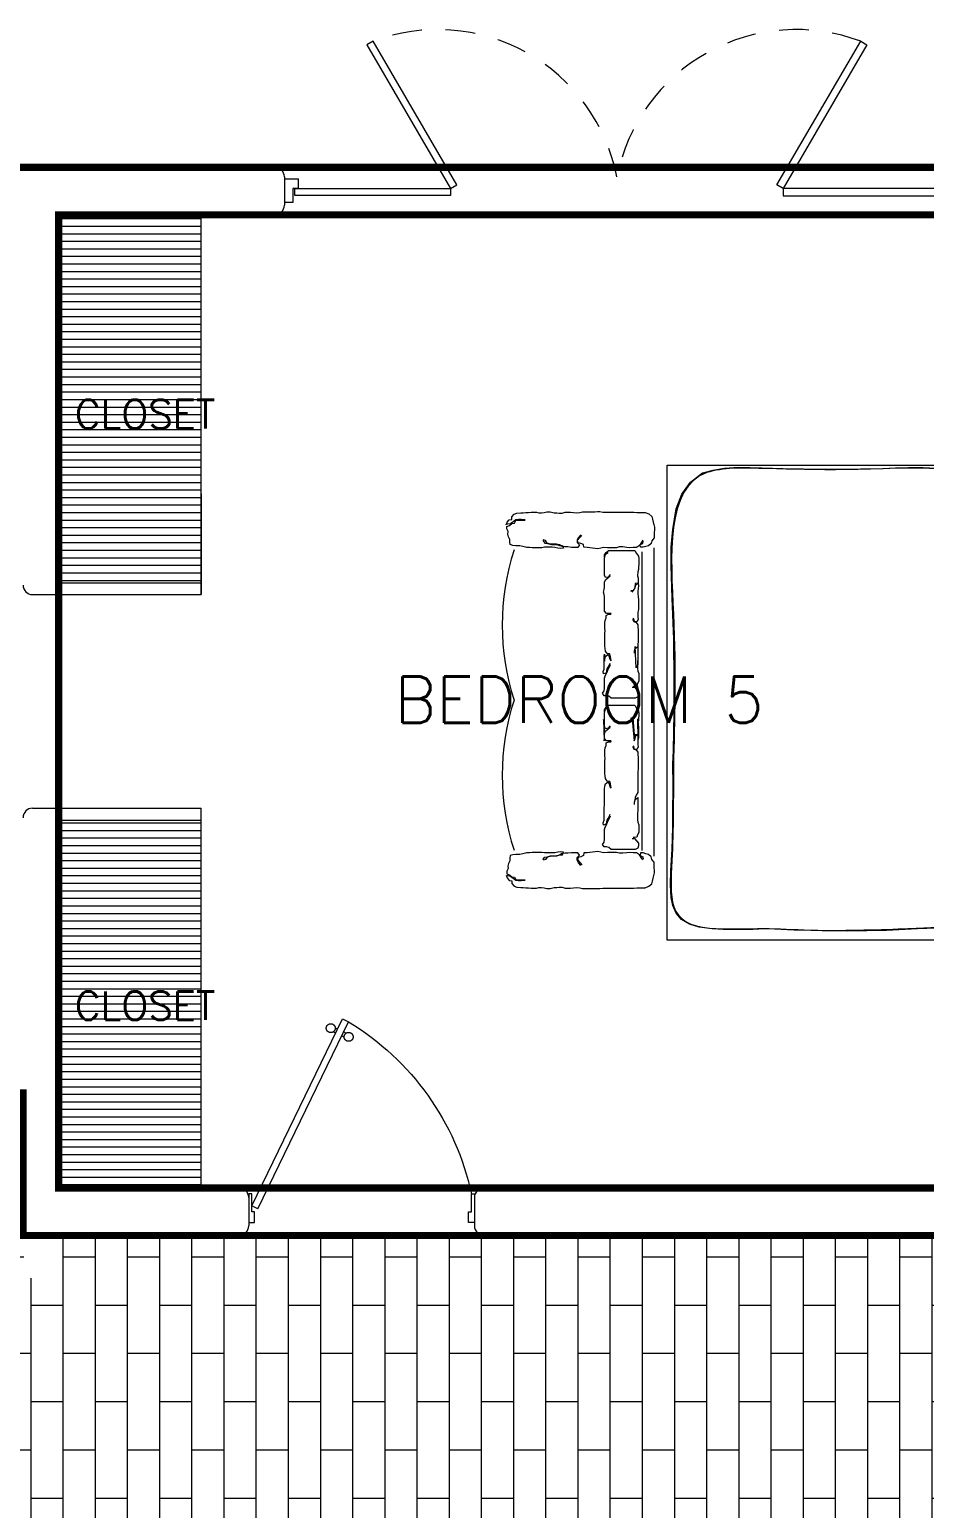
# Model space of a CAD drawing. Header units: metres. Extents: x 8 to 2416, y -346 to 476.
# Drawn here: x 135.94 to 139.71, y -227.27 to -221.04 of the extents above; entities that cross this region are included whole.
import ezdxf

# ---------------------------------------------------------------- set-up
doc = ezdxf.new("R2010")
doc.units = ezdxf.units.M
doc.linetypes.add('0', pattern=[0])
doc.linetypes.add('HIDDEN2', pattern=[0.1875, 0.125, -0.0625])
doc.layers.get('0').update_dxf_attribs({"color": 250, "linetype": '0', "lineweight": 20})
for name, color, linetype, lineweight in [('A-DOOR', 35, 'Continuous', 5), ('A-WALL', 250, 'Continuous', 20), ('baños', 140, 'Continuous', 0), ('closets', 253, 'Continuous', 0), ('MOBILIARIOS', 252, 'Continuous', 0), ('piso', 253, 'Continuous', 0), ('textos', 7, 'Continuous', 0)]:
    doc.layers.add(name, color=color, linetype=linetype, lineweight=lineweight)
doc.layers.add('hatch piso', color=253, linetype='Continuous', lineweight=0, transparency=0.7)
doc.layers.add('REVESTIMIENTO EXTERIOR', color=7, linetype='Continuous', lineweight=5, true_color=0xffdebd)
doc.styles.get("Standard").update_dxf_attribs({"font": 'arial.ttf', "height": 0.1875})

# ---------------------------------------------------------------- blocks, each defined once
blk = doc.blocks.new('puerta 1.00')
at = {"layer": 'A-DOOR'}
for p, q in [((-0.15, -0.0125), (-0.9369, -0.3949)), ((-0.1376, -0.038), (-0.9245, -0.4204)), ((-0.1376, -0.038), (-0.15, -0.0125)), ((-0.8946, -0.3743), (-0.8996, -0.3641)), ((-0.8777, -0.3661), (-0.8826, -0.3559)), ((-0.9369, -0.3949), (-0.9245, -0.4204)), ((-0.8822, -0.3998), (-0.8772, -0.4101)), ((-0.8653, -0.3916), (-0.8603, -0.4018))]:
    blk.add_line(p, q, dxfattribs=at)
for points in [[(-0.08, 0), (-0.08, -0.025), (-0.125, -0.025), (-0.125, -0.0125), (-0.2, -0.0125), (-0.2, 0), (-0.08, 0)], [(-0.08, -0.95), (-0.08, -0.925), (-0.125, -0.925), (-0.125, -0.9375), (-0.2, -0.9375), (-0.2, -0.95), (-0.08, -0.95)]]:
    blk.add_lwpolyline(points, dxfattribs=at)
blk.add_arc((0.0366, 0.1602), 1.1229, 211.13358, 257.83427, dxfattribs=at)
for points in [[(-0.8982, -0.3642), (-0.9033, -0.3642), (-0.912, -0.3591), (-0.917, -0.3504), (-0.917, -0.3403), (-0.912, -0.3316), (-0.9033, -0.3265), (-0.8932, -0.3265), (-0.8844, -0.3316), (-0.8794, -0.3403), (-0.8794, -0.3504), (-0.8844, -0.3591), (-0.8932, -0.3642), (-0.8982, -0.3642)], [(-0.8617, -0.4394), (-0.8667, -0.4394), (-0.8754, -0.4344), (-0.8805, -0.4256), (-0.8805, -0.4156), (-0.8754, -0.4068), (-0.8667, -0.4018), (-0.8566, -0.4018), (-0.8479, -0.4068), (-0.8428, -0.4156), (-0.8428, -0.4257), (-0.8479, -0.4344), (-0.8566, -0.4394), (-0.8617, -0.4394)]]:
    blk.add_open_spline(points, degree=2, dxfattribs=at)
blk = doc.blocks.new('A$Ca7b09788')
at = {"layer": 'A-DOOR'}
for p, q in [((0, 0.1006), (0.06, 0.1006)), ((0.06, 0.0606), (0.06, 0.1006)), ((2.8, 0.1), (2.74, 0.1)), ((2.74, 0.06), (2.74, 0.1)), ((0.035, 0.0006), (0, 0.0006)), ((0.035, 0.0606), (0.035, 0.0006)), ((0.06, 0.0606), (0.035, 0.0606)), ((2.74, 0.06), (2.765, 0.06)), ((2.765, 0.06), (2.765, 0)), ((2.765, 0), (2.8, 0))]:
    blk.add_line(p, q, dxfattribs=at)
for points in [[(0.3471, 0.6649), (0.7, 0.0604), (0.7261, 0.0757), (0.3732, 0.6802)], [(2.4529, 0.6649), (2.1, 0.0604), (2.0739, 0.0757), (2.4268, 0.6802)], [(0.0446, 0.0606), (0.7, 0.0604), (0.7, 0.0301), (0.0446, 0.0303)], [(2.7524, 0.06), (2.1, 0.0602), (2.1, 0.0299), (2.7524, 0.0297)]]:
    blk.add_lwpolyline(points, close=True, dxfattribs=at)
at = {"layer": 'A-DOOR', "linetype": 'HIDDEN2'}
for centre, start, end in [((0.6447, -0.0402), 11.15443, 110.64705), ((2.1553, -0.0402), 69.35295, 168.84557)]:
    blk.add_arc(centre, 0.7699, start, end, dxfattribs=at)
blk = doc.blocks.new('PL BASE 1N NASAS 09')
at = {"layer": 'closets', "transparency": 33554687}
h = blk.add_hatch(dxfattribs=at)
h.set_pattern_fill('LINE', color=256, scale=0.01, angle=180)
h.set_pattern_definition([(180, (-441.877485, -2857.39924), (-4e-18, -0.03175), [])])
h.paths.add_polyline_path([(-105.7315, -35.4497), (-105.7315, -36.9997), (-105.1315, -36.9997), (-105.1315, -35.4497)])
h = blk.add_hatch(dxfattribs=at)
h.set_pattern_fill('LINE', color=256, scale=0.01, angle=180)
h.set_pattern_definition([(180, (-441.88125, -2859.913363), (-4e-18, -0.03175), [])])
h.paths.add_polyline_path([(-105.7315, -37.9997), (-105.7315, -39.5497), (-105.1315, -39.5497), (-105.1315, -37.9997)])
at = {"layer": 'A-WALL'}
for p, q in [((-105.941, -35.2497), (-104.821, -35.2497)), ((-104.781, -35.2897), (-104.781, -35.4097)), ((-105.731, -35.4497), (-104.821, -35.4497)), ((-105.731, -37.0497), (-105.731, -35.4497)), ((-105.841, -37.0497), (-105.731, -37.0497)), ((-105.841, -37.9497), (-105.731, -37.9497)), ((-105.731, -39.5497), (-105.731, -37.9497)), ((-105.731, -38.4247), (-105.731, -38.4747)), ((-105.731, -39.4997), (-105.731, -39.5497)), ((-104.971, -39.5497), (-105.731, -39.5497)), ((-101.071, -39.5497), (-103.941, -39.5497)), ((-104.931, -39.5897), (-104.931, -39.7097)), ((-103.981, -39.5897), (-103.981, -39.7097)), ((-104.971, -39.7497), (-105.8815, -39.7497)), ((-100.1211, -39.7497), (-103.941, -39.7497))]:
    blk.add_line(p, q, dxfattribs=at)
for centre, start, end in [((-104.821, -35.2897), 0, 90), ((-104.821, -35.4097), 270, 0), ((-105.841, -37.0097), 180, 270), ((-105.841, -37.9897), 90, 180), ((-104.971, -39.5897), 0, 90), ((-103.941, -39.5897), 90, 180), ((-104.971, -39.7097), 270, 0), ((-103.941, -39.7097), 180, 270)]:
    blk.add_arc(centre, 0.04, start, end, dxfattribs=at)
at = {"layer": 'closets', "transparency": 33554687}
for p, q in [((-105.131, -37.0497), (-105.131, -35.4497)), ((-105.131, -36.6247), (-105.131, -37.0497)), ((-105.7315, -36.9997), (-105.131, -36.9997)), ((-105.7315, -37.0497), (-105.131, -37.0497)), ((-105.7315, -37.9497), (-105.131, -37.9497)), ((-105.7315, -37.9997), (-105.131, -37.9997)), ((-105.131, -39.5497), (-105.131, -37.9497))]:
    blk.add_line(p, q, dxfattribs=at)
at = {"layer": 'piso'}
for p, q in [((-101.941, -35.2497), (-104.821, -35.2497)), ((-104.971, -39.7497), (-103.941, -39.7497))]:
    blk.add_line(p, q, dxfattribs=at)
at = {"color": 1}
blk.add_blockref('A$Ca7b09788', (-104.781, -35.3991), dxfattribs=at)
at = {"layer": 'A-DOOR', "xscale": -1, "rotation": 90}
blk.add_blockref('puerta 1.00', (-104.931, -39.7747), dxfattribs=at)
at = {"layer": 'textos'}
for s, insert, char_height, width, attachment_point in [('\\pxqc;{\\Fromans|c0;\\H0.8x;CLOSET\\H1.25x; }', (-103.6641, -36.3498), 0.15, 3.405477, 9), ('{\\Fromans|c0; BEDROOM 5}', (-104.4508, -37.5905), 0.195, 3.404877, 7), ('\\pxqc;{\\Fromans|c0;\\H0.8x;CLOSET\\H1.25x; }', (-103.6641, -38.8416), 0.15, 3.405477, 9)]:
    blk.add_mtext(s, dxfattribs=dict(at, insert=insert, char_height=char_height, width=width, attachment_point=attachment_point))
blk = doc.blocks.new('A$Ca3ef8f56')
at = {"layer": 'MOBILIARIOS'}
for p, q in [((0.0032, 0.1527), (0.0032, 1.4519)), ((0.0532, 0.1694), (0.0532, 1.4284))]:
    blk.add_line(p, q, dxfattribs=at)
for points in [[(0.6249, 1.5324), (0.6212, 1.5434), (0.6126, 1.5544), (0.6016, 1.5556), (0.6004, 1.5666), (0.5906, 1.5776), (0.5796, 1.5825), (0.5637, 1.5837), (0.5527, 1.5837), (0.5417, 1.5849), (0.5307, 1.5849), (0.5197, 1.5862), (0.4977, 1.5862), (0.4867, 1.5837), (0.4757, 1.5837), (0.4647, 1.5849), (0.4537, 1.5874), (0.4402, 1.5874), (0.4231, 1.5837), (0.4121, 1.5837), (0.4011, 1.5825), (0.3889, 1.5825), (0.3766, 1.5862), (0.3534, 1.5862), (0.3412, 1.5849), (0.3302, 1.5837), (0.3143, 1.5849), (0.3033, 1.5874), (0.2519, 1.5874), (0.2409, 1.5886), (0.2299, 1.5886), (0.2177, 1.5862), (0.0868, 1.5862), (0.0746, 1.5849), (0.0391, 1.5849), (0.0245, 1.5788), (0.0122, 1.5678), (0.0086, 1.5568), (0.0061, 1.5446), (0.0037, 1.5336), (0, 1.5226), (0, 1.5116), (0.0012, 1.5006), (0.0024, 1.4884), (0.0024, 1.4774), (0.011, 1.4652), (0.0147, 1.4542), (0.0257, 1.4445), (0.0367, 1.442), (0.0477, 1.4383), (0.0587, 1.4383), (0.0611, 1.4493), (0.0501, 1.4542), (0.0477, 1.464)], [(0.4708, 1.4664), (0.4622, 1.4554), (0.4512, 1.4542), (0.4341, 1.4506), (0.4231, 1.4506), (0.4109, 1.4493), (0.3999, 1.4457), (0.3876, 1.4457), (0.3828, 1.4347), (0.395, 1.4335), (0.4072, 1.4347), (0.4194, 1.4371), (0.4317, 1.4383), (0.4635, 1.4383), (0.4745, 1.4359), (0.516, 1.4359), (0.527, 1.4371), (0.5381, 1.4371), (0.5552, 1.442), (0.5674, 1.4445), (0.5845, 1.4445), (0.5968, 1.4457), (0.6078, 1.4493), (0.609, 1.4603), (0.609, 1.4713), (0.6151, 1.4823), (0.6175, 1.4933), (0.6163, 1.5043), (0.6224, 1.5153), (0.6224, 1.5263), (0.6114, 1.53), (0.6004, 1.5385), (0.5894, 1.5397), (0.5845, 1.5507), (0.5735, 1.552), (0.5442, 1.552)], [(0.5442, 1.5544), (0.5613, 1.5556), (0.5723, 1.5556), (0.5845, 1.5544), (0.5955, 1.5458), (0.6065, 1.5373), (0.6175, 1.5348), (0.6212, 1.5348)], [(0.0501, 1.4677), (0.0563, 1.4567), (0.0636, 1.4457), (0.0758, 1.4371), (0.0905, 1.4371), (0.1064, 1.4359), (0.1174, 1.4371), (0.1333, 1.4396), (0.1492, 1.4396), (0.1602, 1.4359), (0.1981, 1.4359), (0.2152, 1.4371), (0.2262, 1.4347), (0.2385, 1.4322), (0.2507, 1.4335), (0.2617, 1.4347), (0.2727, 1.4359), (0.2837, 1.4371), (0.2972, 1.4383), (0.2996, 1.4493), (0.3106, 1.4542), (0.3216, 1.4567), (0.3241, 1.4677), (0.3143, 1.4787), (0.3069, 1.4884)], [(0.3106, 1.4909), (0.3204, 1.4799), (0.3253, 1.4689), (0.3265, 1.4579), (0.3155, 1.4481), (0.3228, 1.4371), (0.3497, 1.4371), (0.3656, 1.4396), (0.3779, 1.4396), (0.3889, 1.4408), (0.3999, 1.4481), (0.4133, 1.4518), (0.4402, 1.4518), (0.4525, 1.4554), (0.4598, 1.4664), (0.4696, 1.4689)], [(0.0844, 1.234), (0.0844, 1.2238), (0.081, 1.2135), (0.0708, 1.205), (0.0708, 1.2579), (0.0725, 1.2715), (0.0725, 1.2988), (0.0708, 1.309), (0.0656, 1.3192), (0.0656, 1.3516), (0.0725, 1.3618), (0.0742, 1.372), (0.0844, 1.3737), (0.0895, 1.3737)], [(0.0946, 1.3772), (0.0844, 1.3772), (0.0759, 1.3874), (0.0673, 1.3976), (0.0673, 1.4078), (0.0708, 1.4181), (0.081, 1.4232), (0.1822, 1.4232), (0.1924, 1.4146), (0.2026, 1.4129), (0.2129, 1.4129), (0.2197, 1.4027), (0.2129, 1.3925), (0.2112, 1.3806), (0.2112, 1.3397), (0.2078, 1.3294), (0.2026, 1.3192), (0.1975, 1.309), (0.1941, 1.2988), (0.189, 1.2885), (0.1856, 1.2817)], [(0.189, 1.2766), (0.1924, 1.2868), (0.1992, 1.2971), (0.2026, 1.3073), (0.2044, 1.3175), (0.2146, 1.3209), (0.2163, 1.3107), (0.2129, 1.3005), (0.2129, 1.2476), (0.2112, 1.2374), (0.2112, 1.1675), (0.2095, 1.1573), (0.2061, 1.1471), (0.1958, 1.1385), (0.1907, 1.1488), (0.189, 1.159), (0.1822, 1.1658)], [(0.0929, 0.9903), (0.0878, 1.0005), (0.0776, 1.0039), (0.0708, 1.0141), (0.0708, 1.0244), (0.069, 1.0346), (0.069, 1.0857), (0.0708, 1.0959), (0.0708, 1.1829), (0.0776, 1.1948), (0.081, 1.205), (0.0827, 1.2152), (0.0861, 1.2272), (0.0861, 1.2289)], [(0.1822, 1.1641), (0.1856, 1.1471), (0.189, 1.1368), (0.1992, 1.1351), (0.2061, 1.1249), (0.2078, 1.1147), (0.2095, 1.1028), (0.2095, 1.0499), (0.2078, 1.0397), (0.2095, 1.0295), (0.2095, 1.0056), (0.2078, 0.9954), (0.2044, 0.9852), (0.2044, 0.9749), (0.1941, 0.9698), (0.1839, 0.9698), (0.1822, 0.9664), (0.2026, 0.9664), (0.2112, 0.9562), (0.2112, 0.8965), (0.2129, 0.8863), (0.2146, 0.8761), (0.2129, 0.9659), (0.2112, 0.9556), (0.2112, 0.9352), (0.2061, 0.925), (0.1958, 0.9147), (0.1873, 0.9079)], [(0.0946, 0.8761), (0.0861, 0.9659), (0.081, 0.9556), (0.0793, 0.9454), (0.069, 0.9403), (0.0673, 0.9505), (0.069, 0.9607), (0.0708, 0.8727), (0.0708, 0.8829), (0.069, 0.8965), (0.0673, 0.9085), (0.0673, 0.9494), (0.0708, 0.9613), (0.0708, 0.9818), (0.069, 0.992), (0.0742, 1.0022), (0.0844, 1.0005), (0.0878, 0.9903), (0.0895, 0.9869)], [(0.2112, 0.8449), (0.2112, 0.8346), (0.2044, 0.8244), (0.1941, 0.8159), (0.0827, 0.8159), (0.0759, 0.8295), (0.0673, 0.8397), (0.0656, 0.85), (0.0656, 0.8602), (0.0673, 0.8704), (0.0673, 0.8806), (0.0708, 0.8909), (0.0725, 0.9079), (0.069, 0.9181), (0.069, 0.9386), (0.081, 0.9403), (0.0827, 0.959), (0.0895, 0.8693), (0.0998, 0.871), (0.0981, 0.8744)], [(0.1873, 0.9028), (0.1958, 0.913), (0.2061, 0.9147), (0.2112, 0.9045), (0.2112, 0.8517), (0.2095, 0.8414), (0.2061, 0.8312), (0.1958, 0.8244)], [(0.0946, 0.74), (0.0844, 0.74), (0.0759, 0.7502), (0.0673, 0.7604), (0.0673, 0.7707), (0.0708, 0.7809), (0.081, 0.786), (0.1822, 0.786), (0.1924, 0.7775), (0.2026, 0.7758), (0.2129, 0.7758), (0.2197, 0.7656), (0.2129, 0.7553), (0.2112, 0.7434), (0.2112, 0.7025), (0.2078, 0.6923), (0.2026, 0.6821), (0.1975, 0.6718), (0.1941, 0.6616), (0.189, 0.6514), (0.1856, 0.6446)], [(0.0844, 0.5968), (0.0844, 0.5866), (0.081, 0.5764), (0.0708, 0.5679), (0.0708, 0.6207), (0.0725, 0.6343), (0.0725, 0.6616), (0.0708, 0.6718), (0.0656, 0.6821), (0.0656, 0.7144), (0.0725, 0.7247), (0.0742, 0.7349), (0.0844, 0.7366), (0.0895, 0.7366)], [(0.0929, 0.4531), (0.0878, 0.4633), (0.0776, 0.4668), (0.0708, 0.477), (0.0708, 0.4872), (0.069, 0.4974), (0.069, 0.5486), (0.0708, 0.5588), (0.0708, 0.6457), (0.0776, 0.6576), (0.081, 0.5679), (0.0827, 0.5781), (0.0861, 0.59), (0.0861, 0.5917)], [(0.189, 0.6394), (0.1924, 0.6497), (0.1992, 0.6599), (0.2026, 0.6701), (0.2044, 0.6803), (0.2146, 0.6838), (0.2163, 0.6735), (0.2129, 0.6633), (0.2129, 0.6105), (0.2112, 0.6002), (0.2112, 0.6304), (0.2095, 0.6201), (0.2061, 0.6099), (0.1958, 0.6014), (0.1907, 0.6116), (0.189, 0.6218), (0.1822, 0.6287)], [(0.1822, 0.627), (0.1856, 0.6099), (0.189, 0.5997), (0.1992, 0.598), (0.2061, 0.5878), (0.2078, 0.5775), (0.2095, 0.5656), (0.2095, 0.5128), (0.2078, 0.5025), (0.2095, 0.4923), (0.2095, 0.4685), (0.2078, 0.4582), (0.2044, 0.448), (0.2044, 0.4378), (0.1941, 0.4327), (0.1839, 0.4327), (0.1822, 0.4293), (0.2026, 0.4293), (0.2112, 0.419), (0.2112, 0.3594), (0.2129, 0.3492), (0.2146, 0.3389), (0.2129, 0.3287), (0.2112, 0.3185), (0.2112, 0.298), (0.2061, 0.2878), (0.1958, 0.2776), (0.1873, 0.2708)], [(0.0946, 0.3389), (0.0861, 0.3287), (0.081, 0.3185), (0.0793, 0.3083), (0.069, 0.3031), (0.0673, 0.3134), (0.069, 0.3236), (0.0708, 0.3355), (0.0708, 0.3457), (0.069, 0.3594), (0.0673, 0.3713), (0.0673, 0.4122), (0.0708, 0.4241), (0.0708, 0.4446), (0.069, 0.4548), (0.0742, 0.465), (0.0844, 0.4633), (0.0878, 0.4531), (0.0895, 0.4497)], [(0.2112, 0.1926), (0.2112, 0.1824), (0.2044, 0.1721), (0.1941, 0.1636), (0.0827, 0.1636), (0.0759, 0.1772), (0.0673, 0.1875), (0.0656, 0.1977), (0.0656, 0.223), (0.0673, 0.2333), (0.0673, 0.2435), (0.0708, 0.2537), (0.0725, 0.2708), (0.069, 0.281), (0.069, 0.3014), (0.081, 0.3031), (0.0827, 0.3219), (0.0895, 0.3321), (0.0998, 0.3338), (0.0981, 0.3372)], [(0.1873, 0.2656), (0.1958, 0.2759), (0.2061, 0.2776), (0.2112, 0.2673), (0.2112, 0.1994), (0.2095, 0.1892), (0.2061, 0.179), (0.1958, 0.1721)], [(0.6249, 0.0562), (0.6212, 0.0452), (0.6126, 0.0342), (0.6016, 0.033), (0.6004, 0.022), (0.5906, 0.011), (0.5796, 0.0061), (0.5637, 0.0049), (0.5527, 0.0049), (0.5417, 0.0037), (0.5307, 0.0037), (0.5197, 0.0024), (0.4977, 0.0024), (0.4867, 0.0049), (0.4757, 0.0049), (0.4647, 0.0037), (0.4537, 0.0012), (0.4402, 0.0012), (0.4231, 0.0049), (0.4121, 0.0049), (0.4011, 0.0061), (0.3889, 0.0061), (0.3766, 0.0024), (0.3534, 0.0024), (0.3412, 0.0037), (0.3302, 0.0049), (0.3143, 0.0037), (0.3033, 0.0012), (0.2519, 0.0012), (0.2409, 0), (0.2299, 0), (0.2177, 0.0024), (0.0868, 0.0024), (0.0746, 0.0037), (0.0391, 0.0037), (0.0245, 0.0098), (0.0122, 0.0208), (0.0086, 0.0318), (0.0061, 0.044), (0.0037, 0.055), (0, 0.066), (0, 0.077), (0.0012, 0.088), (0.0024, 0.1002), (0.0024, 0.1112), (0.011, 0.1234), (0.0147, 0.1344), (0.0257, 0.1441), (0.0367, 0.1466), (0.0477, 0.1503), (0.0587, 0.1503), (0.0611, 0.1393), (0.0501, 0.1344), (0.0477, 0.1246)], [(0.0501, 0.1209), (0.0563, 0.1319), (0.0636, 0.1429), (0.0758, 0.1515), (0.0905, 0.1515), (0.1064, 0.1527), (0.1174, 0.1515), (0.1333, 0.149), (0.1492, 0.149), (0.1602, 0.1527), (0.1981, 0.1527), (0.2152, 0.1515), (0.2262, 0.1539), (0.2385, 0.1564), (0.2507, 0.1551), (0.2617, 0.1539), (0.2727, 0.1527), (0.2837, 0.1515), (0.2972, 0.1503), (0.2996, 0.1393), (0.3106, 0.1344), (0.3216, 0.1319), (0.3241, 0.1209), (0.3143, 0.1099), (0.3069, 0.1002)], [(0.3106, 0.0977), (0.3204, 0.1087), (0.3253, 0.1197), (0.3265, 0.1307), (0.3155, 0.1405), (0.3228, 0.1515), (0.3497, 0.1515), (0.3656, 0.149), (0.3779, 0.149), (0.3889, 0.1478), (0.3999, 0.1405), (0.4133, 0.1368), (0.4402, 0.1368), (0.4525, 0.1332), (0.4598, 0.1222), (0.4696, 0.1197)], [(0.4708, 0.1222), (0.4622, 0.1332), (0.4512, 0.1344), (0.4341, 0.138), (0.4231, 0.138), (0.4109, 0.1393), (0.3999, 0.1429), (0.3876, 0.1429), (0.3828, 0.1539), (0.395, 0.1551), (0.4072, 0.1539), (0.4194, 0.1515), (0.4317, 0.1503), (0.4635, 0.1503), (0.4745, 0.1527), (0.516, 0.1527), (0.527, 0.1515), (0.5381, 0.1515), (0.5552, 0.1466), (0.5674, 0.1441), (0.5845, 0.1441), (0.5968, 0.1429), (0.6078, 0.1393), (0.609, 0.1283), (0.609, 0.1173), (0.6151, 0.1063), (0.6175, 0.0953), (0.6163, 0.0843), (0.6224, 0.0733), (0.6224, 0.0623), (0.6114, 0.0586), (0.6004, 0.0501), (0.5894, 0.0489), (0.5845, 0.0379), (0.5735, 0.0366), (0.5442, 0.0366)], [(0.5442, 0.0342), (0.5613, 0.033), (0.5723, 0.033), (0.5845, 0.0342), (0.5955, 0.0428), (0.6065, 0.0513), (0.6175, 0.0537), (0.6212, 0.0537)]]:
    blk.add_lwpolyline(points, dxfattribs=at)
for centre in [(-0.3846, 1.1107), (-0.3846, 0.4779)]:
    blk.add_arc(centre, 1.0261, 342.03988, 17.96012, dxfattribs=at)
blk = doc.blocks.new('A$C11dadbfd')
at = {"layer": 'MOBILIARIOS'}
for p, q in [((1.7951, 3.6335), (1.9417, 3.6335)), ((1.9417, 3.4354), (1.9417, 3.6335)), ((1.9417, 0.2292), (1.9417, 0.0311)), ((1.7951, 0.0311), (1.9417, 0.0311))]:
    blk.add_line(p, q, dxfattribs=at)
for points in [[(1.3875, 2.8747), (1.3875, 2.8753), (1.3554, 2.8753), (1.3554, 3.6335), (1.5357, 3.6335, -0.127695), (1.6339, 3.659, -0.007083), (1.6396, 3.6589, -0.52849), (1.8874, 3.4354), (1.9417, 3.4354), (1.9417, 2.8753), (1.8985, 2.8753), (1.8985, 2.8747), (1.8575, 2.8747)], [(1.3875, 0.7899), (1.3875, 0.7893), (1.3554, 0.7893), (1.3554, 0.0311), (1.5357, 0.0311, 0.127695), (1.6339, 0.0056, 0.007083), (1.6396, 0.0057, 0.52849), (1.8874, 0.2292), (1.9417, 0.2292), (1.9417, 0.7893), (1.8985, 0.7893), (1.8985, 0.7899), (1.8575, 0.7899)]]:
    blk.add_lwpolyline(points, format="xyb", close=True, dxfattribs=at)
for points in [[(1.8575, 3.3604), (1.8575, 2.9503), (1.4212, 2.9503), (1.4212, 3.5585), (1.4075, 3.5585), (1.4075, 2.8947), (1.8575, 2.8947), (1.8785, 2.8947), (1.8785, 3.3592), (1.8575, 3.3592), (1.8575, 2.9503)], [(2.1, 0.6774), (2, 0.6774), (2, 2.9774), (2.1, 2.9774)], [(2, 0.8274), (0, 0.8274), (0, 2.8274), (2, 2.8274)], [(1.984, 2.7359), (1.9682, 2.4885), (1.9635, 2.4003), (1.9626, 2.1559), (1.9626, 2.1046), (1.9588, 1.9621), (1.9521, 1.8305), (1.9502, 1.7649), (1.9502, 1.6851), (1.9531, 1.629), (1.9645, 1.5406), (1.973, 1.4728), (1.9778, 1.4138), (1.9778, 1.3179), (1.9787, 1.2798), (1.9806, 1.2181), (1.9854, 1.1031), (1.9911, 1.0261), (1.9891, 0.9459), (1.9853, 0.9108), (1.9758, 0.8889), (1.9549, 0.8709), (1.9112, 0.8566), (1.8349, 0.8461), (1.7418, 0.8423), (1.6153, 0.8461), (1.5089, 0.8519), (1.4612, 0.8557), (1.4108, 0.8576), (1.3776, 0.8604), (1.3377, 0.869), (1.3026, 0.8766), (1.276, 0.8814), (1.17, 0.8795), (1.0539, 0.8747), (0.9229, 0.868), (0.7572, 0.8642), (0.652, 0.8656), (0.6118, 0.8673), (0.5341, 0.869), (0.451, 0.8732), (0.4117, 0.874), (0.3599, 0.8723), (0.3114, 0.8723), (0.2345, 0.8715), (0.1881, 0.8741), (0.1337, 0.8816), (0.0936, 0.8942), (0.0593, 0.9134), (0.0376, 0.9402), (0.0225, 0.9728), (0.0159, 1.0071), (0.0134, 1.0607), (0.015, 1.1201), (0.0175, 1.1644), (0.0201, 1.2099), (0.0217, 1.2534), (0.0226, 1.3044), (0.0234, 1.3546), (0.0242, 1.4801), (0.0234, 1.568), (0.0259, 1.6257), (0.0293, 1.7852), (0.0293, 1.9199), (0.0276, 2.0948), (0.02, 2.2676), (0.0158, 2.4048), (0.0166, 2.4826), (0.0225, 2.5565), (0.0376, 2.6436), (0.061, 2.7055), (0.0969, 2.7565), (0.1479, 2.7958), (0.1909, 2.8076), (0.241, 2.8151), (0.2996, 2.8201), (0.3982, 2.8168), (0.4882, 2.8143), (0.5734, 2.8126), (0.6662, 2.8109), (0.813, 2.8126), (0.9075, 2.8143), (0.9605, 2.8169), (1.0157, 2.8185), (1.0776, 2.8177), (1.1319, 2.8152), (1.1657, 2.8093), (1.2083, 2.7943), (1.2234, 2.7901), (1.2384, 2.7968), (1.3036, 2.806), (1.3792, 2.8152), (1.4821, 2.8169), (1.6504, 2.8177), (1.7386, 2.8169), (1.7996, 2.8135), (1.8589, 2.8077), (1.9166, 2.7993), (1.9544, 2.7876), (1.9703, 2.7792), (1.9795, 2.7675), (1.9829, 2.7482)], [(1.8575, 0.3042), (1.8575, 0.7143), (1.4212, 0.7143), (1.4212, 0.1061), (1.4075, 0.1061), (1.4075, 0.7699), (1.8575, 0.7699), (1.8785, 0.7699), (1.8785, 0.3054), (1.8575, 0.3054), (1.8575, 0.7143)]]:
    blk.add_lwpolyline(points, close=True, dxfattribs=at)
for points in [[(1.4304, 3.5585), (1.4304, 2.9503), (1.8667, 2.9503), (1.8667, 3.3604), (1.7881, 3.3604)], [(1.4304, 3.5585), (1.4829, 3.5585)], [(1.4304, 0.1061), (1.4304, 0.7143), (1.8667, 0.7143), (1.8667, 0.3042), (1.7881, 0.3042)], [(1.4304, 0.1061), (1.4829, 0.1061)]]:
    blk.add_lwpolyline(points, dxfattribs=at)
for centre, radius in [((1.6339, 3.4571), 0.1819), ((1.6369, 3.4617), 0.0427), ((1.6339, 0.2076), 0.1819), ((1.6369, 0.2029), 0.0427)]:
    blk.add_circle(centre, radius, dxfattribs=at)
blk.add_arc((1.4035, 2.5972), 0.00932, 64.43662, 168.73273, dxfattribs=at)
for points, knots in [([(0.2769, 2.8152), (0.2379, 2.8116), (-0.0145, 2.7885), (0.0417, 2.1345), (0.031, 1.754), (0.0256, 1.5592)], [0, 0, 0, 0, 0.117685, 0.761841, 1.437924, 1.437924, 1.437924, 1.437924]), ([(1.2536, 0.8837), (1.2536, 0.8837), (1.2536, 0.8837), (1.2536, 0.8837), (1.2553, 0.8836), (1.2902, 0.8837), (1.3601, 0.8633), (1.5319, 0.8551), (1.739, 0.8394), (1.9697, 0.8633), (1.9954, 0.9487), (1.9697, 1.1987), (1.9824, 1.4698), (1.9294, 1.6589), (1.9697, 2.0804), (1.9512, 2.442), (1.9846, 2.7165), (1.9697, 2.8152), (1.5773, 2.8152), (1.391, 2.8152), (1.2491, 2.7954), (1.2358, 2.7954), (1.2203, 2.7835), (1.15, 2.8152), (1.0853, 2.8152), (0.9644, 2.8152)], [2.895366, 2.895366, 2.895366, 2.895366, 2.896475, 3.053535, 3.138588, 3.190252, 3.29358, 3.393683, 3.686394, 3.848283, 3.942303, 4.166996, 4.499824, 4.847407, 5.433591, 5.797126, 6.093613, 6.186669, 6.495546, 6.666013, 6.828452, 7.059973, 7.190877, 7.299822, 7.383928, 7.383928, 7.383928, 7.383928]), ([(1.2291, 2.7899), (1.1753, 2.6231), (1.1344, 2.5006), (1.2193, 2.3428), (1.2306, 2.2415), (1.2306, 2.1954)], [0.0005696, 0.0005696, 0.0005696, 0.0005696, 0.2116189, 0.3895346, 0.5346505, 0.5346505, 0.5346505, 0.5346505]), ([(1.4075, 2.6056), (1.4464, 2.605), (1.5112, 2.604), (1.6052, 2.5604), (1.6633, 2.6386), (1.7368, 2.634), (1.8841, 2.6519), (1.8025, 2.4679), (1.897, 2.3336), (1.8864, 2.1722), (1.9035, 2.0318), (1.8555, 1.9443), (1.8965, 1.8496), (1.8291, 1.879), (1.7823, 1.8902)], [0, 0, 0, 0, 0.125513, 0.209774, 0.279098, 0.385114, 0.440556, 0.579971, 0.776155, 0.956632, 1.067828, 1.221054, 1.242986, 1.352802, 1.352802, 1.352802, 1.352802]), ([(1.3944, 2.599), (1.394, 2.544), (1.3934, 2.4576), (1.4468, 2.3258), (1.3937, 2.2542), (1.409, 2.1981), (1.4099, 2.1812)], [0, 0, 0, 0, 0.1739603, 0.2732689, 0.4204064, 0.4281347, 0.4281347, 0.4281347, 0.4281347]), ([(1.5086, 2.1643), (1.4936, 2.1652), (1.3997, 2.1973), (1.3383, 2.1521), (1.182, 2.2235), (1.2227, 2.0905), (1.1573, 1.9979), (1.271, 1.8818), (1.1717, 1.7569), (1.2106, 1.666), (1.1853, 1.5363), (1.2988, 1.5579), (1.3751, 1.646), (1.4895, 1.5871), (1.6481, 1.5665), (1.5809, 1.7533), (1.589, 1.8781), (1.5321, 2.0442), (1.6164, 2.1034), (1.6483, 2.2197), (1.5711, 2.2057), (1.5086, 2.1643)], [0.483205, 0.483205, 0.483205, 0.483205, 0.53364, 0.686105, 0.79098, 0.874215, 0.993951, 1.121456, 1.272938, 1.391058, 1.496021, 1.56567, 1.671481, 1.841411, 1.931504, 2.070402, 2.301906, 2.427526, 2.537167, 2.607901, 2.719001, 2.719001, 2.719001, 2.719001]), ([(1.553, 2.0189), (1.5739, 2.0076), (1.6095, 1.9913), (1.679, 1.987), (1.7141, 2.0349), (1.8118, 2.0993), (1.774, 1.8858), (1.7853, 1.7674), (1.789, 1.6087), (1.8046, 1.4975), (1.7861, 1.3196), (1.6731, 1.437), (1.5644, 1.4057), (1.4728, 1.4213), (1.4066, 1.4098), (1.36, 1.4401), (1.4229, 1.4926), (1.3851, 1.5575), (1.3867, 1.605), (1.3874, 1.6175)], [0.032571, 0.032571, 0.032571, 0.032571, 0.107712, 0.156224, 0.235226, 0.291111, 0.451247, 0.617718, 0.770472, 0.95788, 1.036962, 1.155398, 1.259301, 1.397905, 1.433881, 1.478271, 1.518706, 1.629903, 1.669516, 1.669516, 1.669516, 1.669516]), ([(1.2013, 1.9598), (1.1864, 1.8804), (1.147, 1.769), (1.1924, 1.5931), (1.1657, 1.4114), (1.2752, 1.1795), (1.1954, 0.98), (1.2439, 0.9003), (1.2553, 0.8837)], [0.780746, 0.780746, 0.780746, 0.780746, 1.031047, 1.138144, 1.338216, 1.638789, 1.87051, 1.932727, 1.932727, 1.932727, 1.932727]), ([(1.3994, 1.4151), (1.3997, 1.3674), (1.4003, 1.2566), (1.3963, 1.1171), (1.3571, 1.0341), (1.3748, 0.9042), (1.4479, 1.0108), (1.5283, 0.9775), (1.6662, 0.9713), (1.7601, 1.0928), (1.8987, 0.9322), (1.8818, 1.1222), (1.8895, 1.2335), (1.8882, 1.3956), (1.8501, 1.5341), (1.834, 1.6702), (1.9144, 1.8144), (1.8189, 1.8044), (1.7843, 1.8013), (1.7818, 1.8011)], [0, 0, 0, 0, 0.152599, 0.305824, 0.413498, 0.490111, 0.57095, 0.695693, 0.751084, 0.933009, 1.04478, 1.135217, 1.336369, 1.489125, 1.623798, 1.783333, 1.909904, 2.000264, 2.007333, 2.007333, 2.007333, 2.007333]), ([(0.0256, 1.5592), (0.0256, 1.4272), (0.0256, 1.2316), (0.0048, 0.935), (0.136, 0.8633), (0.4134, 0.881), (0.6395, 0.8633), (1.0646, 0.8759), (1.1613, 0.8837), (1.2537, 0.8837)], [0, 0, 0, 0, 0.418295, 0.63409, 0.877661, 1.085184, 1.239382, 1.462689, 1.680419, 1.680419, 1.680419, 1.680419])]:
    blk.add_open_spline(points, degree=3, knots=knots, dxfattribs=at)
blk.add_open_spline([(0.9644, 2.8152), (0.6575, 2.8005), (0.4702, 2.816), (0.2769, 2.8152)], degree=3, dxfattribs=at)
blk = doc.blocks.new('PL MUEBLES 1N NASAS 09')
at = {"layer": 'hatch piso'}
h = blk.add_hatch(dxfattribs=at)
h.set_pattern_fill('AR-BRSTD', color=256, scale=0.002, angle=-90)
h.set_pattern_definition([(270, (-8.74588, 232.01007), (0.1354836, -2e-17), []), (0, (-8.74588, 232.01007), (0.1354836, 0.2032), [0.1354836, -0.1354836])])
edge = h.paths.add_edge_path()
edge.add_line((62.3305, 47.1481), (63.2305, 47.1481))
edge.add_line((63.2305, 47.1481), (63.2305, 48.4481))
edge.add_line((63.2305, 48.4481), (56.5331, 48.4481))
edge.add_line((56.5331, 48.4481), (56.5331, 48.2731))
edge.add_line((56.5331, 48.2731), (56.3831, 48.2731))
edge.add_line((56.3831, 48.2731), (56.3831, 48.4536))
edge.add_line((56.3831, 48.4536), (54.5879, 48.4536))
edge.add_line((54.5879, 48.4536), (54.5879, 46.9481))
edge.add_line((54.5879, 46.9481), (55.8257, 46.9481))
edge.add_arc((55.8755, 46.9973), 0.07, 180, 224.67274, ccw=False)
edge.add_line((55.8055, 46.9973), (55.8055, 47.1073))
edge.add_arc((55.8755, 47.1073), 0.07, 90, 180, ccw=False)
edge.add_line((55.8755, 47.1773), (55.9855, 47.1773))
edge.add_arc((55.9855, 47.1073), 0.07, 0, 90, ccw=False)
edge.add_line((56.0555, 47.1073), (56.0555, 46.9973))
edge.add_arc((55.9855, 46.9973), 0.07, -44.67274, 0, ccw=False)
edge.add_line((56.0353, 46.9481), (59.0257, 46.9481))
edge.add_arc((59.0755, 46.9973), 0.07, 180, 224.67276, ccw=False)
edge.add_line((59.0055, 46.9973), (59.0055, 47.1073))
edge.add_arc((59.0755, 47.1073), 0.07, 90, 180, ccw=False)
edge.add_line((59.0755, 47.1773), (59.1855, 47.1773))
edge.add_arc((59.1855, 47.1073), 0.07, 0, 90, ccw=False)
edge.add_line((59.2555, 47.1073), (59.2555, 46.9973))
edge.add_arc((59.1855, 46.9973), 0.07, -90, 0, ccw=False)
edge.add_line((59.1855, 46.9273), (59.0755, 46.9273))
edge.add_arc((59.0755, 46.9973), 0.07, 229.9948, 270, ccw=False)
edge.add_line((59.0305, 46.9437), (59.0305, 44.972))
edge.add_arc((59.0755, 44.9184), 0.07, 90, 130.0052, ccw=False)
edge.add_line((59.0755, 44.9884), (59.1855, 44.9884))
edge.add_arc((59.1855, 44.9184), 0.07, 0, 90, ccw=False)
edge.add_line((59.2555, 44.9184), (59.2555, 44.8084))
edge.add_arc((59.1855, 44.8084), 0.07, -90, 0, ccw=False)
edge.add_line((59.1855, 44.7384), (59.0755, 44.7384))
edge.add_arc((59.0755, 44.8084), 0.07, 229.9948, 270, ccw=False)
edge.add_line((59.0305, 44.7548), (59.0305, 41.172))
edge.add_arc((59.0755, 41.1184), 0.07, 90, 130.0052, ccw=False)
edge.add_line((59.0755, 41.1884), (59.1855, 41.1884))
edge.add_arc((59.1855, 41.1184), 0.07, 0, 90, ccw=False)
edge.add_line((59.2555, 41.1184), (59.2555, 41.0084))
edge.add_arc((59.1855, 41.0084), 0.07, -90, 0, ccw=False)
edge.add_line((59.1855, 40.9384), (59.0755, 40.9384))
edge.add_arc((59.0755, 41.0084), 0.07, 180, 270, ccw=False)
edge.add_line((59.0055, 41.0084), (59.0055, 41.1184))
edge.add_arc((59.0755, 41.1184), 0.07, 149.84805, 180, ccw=False)
edge.add_line((59.0149, 41.1535), (56.0391, 41.1535))
edge.add_arc((55.9855, 41.1085), 0.07, 0, 40.0052, ccw=False)
edge.add_line((56.0555, 41.1085), (56.0555, 40.9985))
edge.add_arc((55.9855, 40.9985), 0.07, -90, 0, ccw=False)
edge.add_line((55.9855, 40.9285), (55.8755, 40.9285))
edge.add_arc((55.8755, 40.9985), 0.07, 180, 270, ccw=False)
edge.add_line((55.8055, 40.9985), (55.8055, 41.1085))
edge.add_arc((55.8755, 41.1085), 0.07, 139.9948, 180, ccw=False)
edge.add_line((55.8219, 41.1535), (50.4363, 41.1535))
edge.add_arc((50.3827, 41.1085), 0.07, 0, 40.0052, ccw=False)
edge.add_line((50.4527, 41.1085), (50.4527, 40.9985))
edge.add_arc((50.3827, 40.9985), 0.07, -90, 0, ccw=False)
edge.add_line((50.3827, 40.9285), (50.2727, 40.9285))
edge.add_arc((50.2727, 40.9985), 0.07, 180, 270, ccw=False)
edge.add_line((50.2027, 40.9985), (50.2027, 41.1085))
edge.add_arc((50.2727, 41.1085), 0.07, 139.9948, 180, ccw=False)
edge.add_line((50.2191, 41.1535), (46.4305, 41.1535))
edge.add_line((46.4305, 41.1535), (46.4305, 40.9535))
edge.add_line((46.4305, 40.9535), (44.3305, 40.9535))
edge.add_line((44.3305, 40.9535), (44.3305, 39.3536))
edge.add_line((44.3305, 39.3536), (47.8305, 39.3536))
edge.add_line((47.8305, 39.3536), (47.8305, 38.9536))
edge.add_line((47.8305, 38.9536), (62.3305, 38.9536))
edge.add_line((62.3305, 38.9536), (62.3305, 47.1481))
at = {"layer": 'baños'}
blk.add_blockref('PL BASE 1N NASAS 09', (162.2615, 88.2033), dxfattribs=at)
at = {"layer": 'MOBILIARIOS'}
blk.add_blockref('A$C11dadbfd', (59.0928, 48.8707), dxfattribs=at)
at = {"layer": 'MOBILIARIOS', "rotation": 180}
blk.add_blockref('A$Ca3ef8f56', (59.0391, 51.5032), dxfattribs=at)

msp = doc.modelspace()

# ---------------------------------------------------------------- linework, layer by layer
at = {"layer": 'REVESTIMIENTO EXTERIOR', "const_width": 0.03}
for points in [[(143.74812, -221.61564), (126.80706, -221.61564, 0.4142136), (126.76706, -221.65564), (126.76706, -221.77564, 0.4142136), (126.80706, -221.81564)], [(125.92706, -233.61568), (125.89706, -233.61568), (123.91706, -233.61568, 0.4142136), (123.86706, -233.66568), (123.86706, -235.16564, 0.4142136), (123.91706, -235.21564), (127.29706, -235.21564, -0.4142136), (127.36706, -235.28564), (127.36706, -235.61564), (129.89706, -235.61564), (141.79706, -235.61564, 0.4142136), (141.86706, -235.54564), (141.86706, -227.45564, -0.3951723), (141.9158, -227.41058), (142.69706, -227.41564), (142.76706, -227.34564), (142.76706, -226.18564, 0.4142136), (142.69706, -226.11564), (141.64706, -226.11564), (135.91663, -226.11564), (135.91709, -225.51564), (134.11707, -225.51564)]]:
    msp.add_lwpolyline(points, format="xyb", dxfattribs=at)
msp.add_lwpolyline([(140.76709, -221.88564, 0.4142136), (140.69709, -221.81564), (136.06709, -221.81564), (136.06709, -221.81564), (136.06709, -225.91564), (136.06709, -225.91564), (140.69709, -225.91564, 0.4142136), (140.76709, -225.84564)], format="xyb", close=True, dxfattribs=at)

# ---------------------------------------------------------------- block references
msp.add_blockref('PL MUEBLES 1N NASAS 09', (79.53659, -274.56922))

doc.saveas('drawing.dxf')
